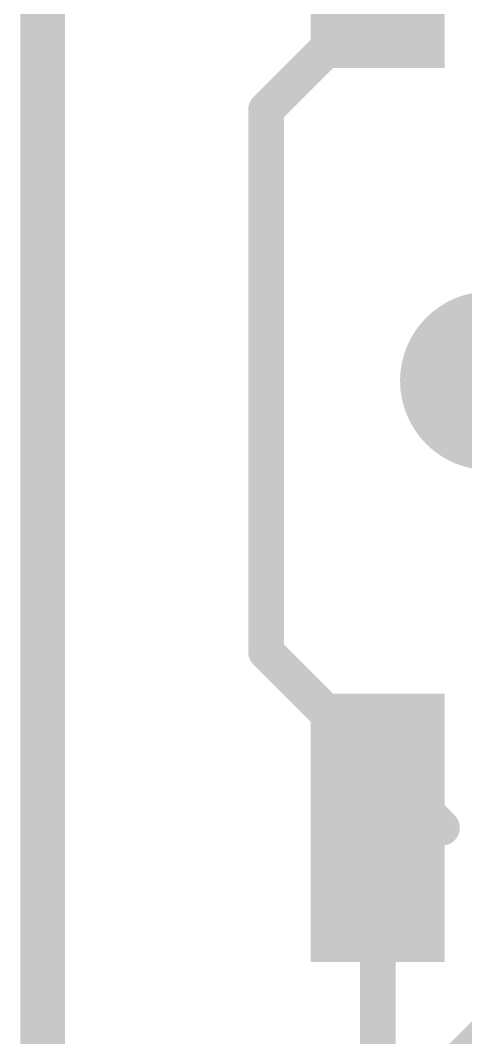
# Model space of a CAD drawing. Extents: x -3.8 to 20.4, y -11.4 to 31.9.
# Drawn here: x -0.13 to 2.4, y 8.97 to 14.75 of the extents above; entities that cross this region are included whole.
import ezdxf

# ---------------------------------------------------------------- set-up
doc = ezdxf.new("R2010")
doc.units = 0
for name, color, linetype in [('1', 12, 'CONTINUOUS'), ('16', 132, 'CONTINUOUS'), ('18', 110, 'CONTINUOUS'), ('20', 53, 'CONTINUOUS'), ('21', 41, 'CONTINUOUS'), ('51', 53, 'CONTINUOUS')]:
    doc.layers.add(name, color=color, linetype=linetype)

# ---------------------------------------------------------------- blocks, each defined once
blk = doc.blocks.new('RECT')
blk.add_solid([(-0.5, -0.5), (0.5, -0.5), (-0.5, 0.5), (0.5, 0.5)])
blk = doc.blocks.new('ROUNDV')
at = {"const_width": 0.5}
blk.add_lwpolyline([(0, -0.25, 1), (0, 0.25, 1), (0, -0.25)], format="xyb", dxfattribs=at)

msp = doc.modelspace()

# ---------------------------------------------------------------- linework, layer by layer
at = {"layer": '1', "const_width": 0.2032}
for points in [[(0, 0), (0, 31.75)], [(1.905, 8.382), (1.905, 10.16)]]:
    msp.add_lwpolyline(points, dxfattribs=at)
at = {"layer": '1', "const_width": 0.1016}
msp.add_lwpolyline([(1.9558, 10.16, 1), (1.8542, 10.16)], format="xyb", dxfattribs=at)
at = {"layer": '16', "const_width": 0.2032}
for points in [[(0, 0), (0, 31.75)], [(2.794, 9.271), (1.905, 8.382)]]:
    msp.add_lwpolyline(points, dxfattribs=at)
at = {"layer": '20', "const_width": 0.254}
msp.add_lwpolyline([(0, 31.75), (0, 0)], dxfattribs=at)
at = {"layer": '21', "const_width": 0.2032}
msp.add_lwpolyline([(1.27, 11.16), (1.27, 14.24)], dxfattribs=at)
at = {"layer": '21', "const_width": 0.1016}
for points in [[(1.3208, 14.24, 1), (1.2192, 14.24)], [(1.2192, 11.16, 1), (1.3208, 11.16)]]:
    msp.add_lwpolyline(points, format="xyb", dxfattribs=at)
at = {"layer": '51', "const_width": 0.2032}
for points in [[(1.27, 14.24), (2.27, 15.24)], [(2.27, 10.16), (1.27, 11.16)]]:
    msp.add_lwpolyline(points, dxfattribs=at)
at = {"layer": '51', "const_width": 0.1016}
for points in [[(1.2341, 14.2759, 1), (1.3059, 14.2041)], [(1.3059, 11.1959, 1), (1.2341, 11.1241)], [(2.2341, 10.1241, 1), (2.3059, 10.1959)]]:
    msp.add_lwpolyline(points, format="xyb", dxfattribs=at)

# ---------------------------------------------------------------- block references
at = {"layer": '1', "xscale": 0.762, "yscale": 1.524, "rotation": 180}
for p in [(1.905, 15.24), (1.905, 10.16)]:
    msp.add_blockref('RECT', p, dxfattribs=at)
at = {"layer": '18', "xscale": 1.016, "yscale": 1.016}
msp.add_blockref('ROUNDV', (2.54, 12.7), dxfattribs=at)
msp.add_blockref('ROUNDV', (2.54, 12.7), dxfattribs=at)

doc.saveas('drawing.dxf')
